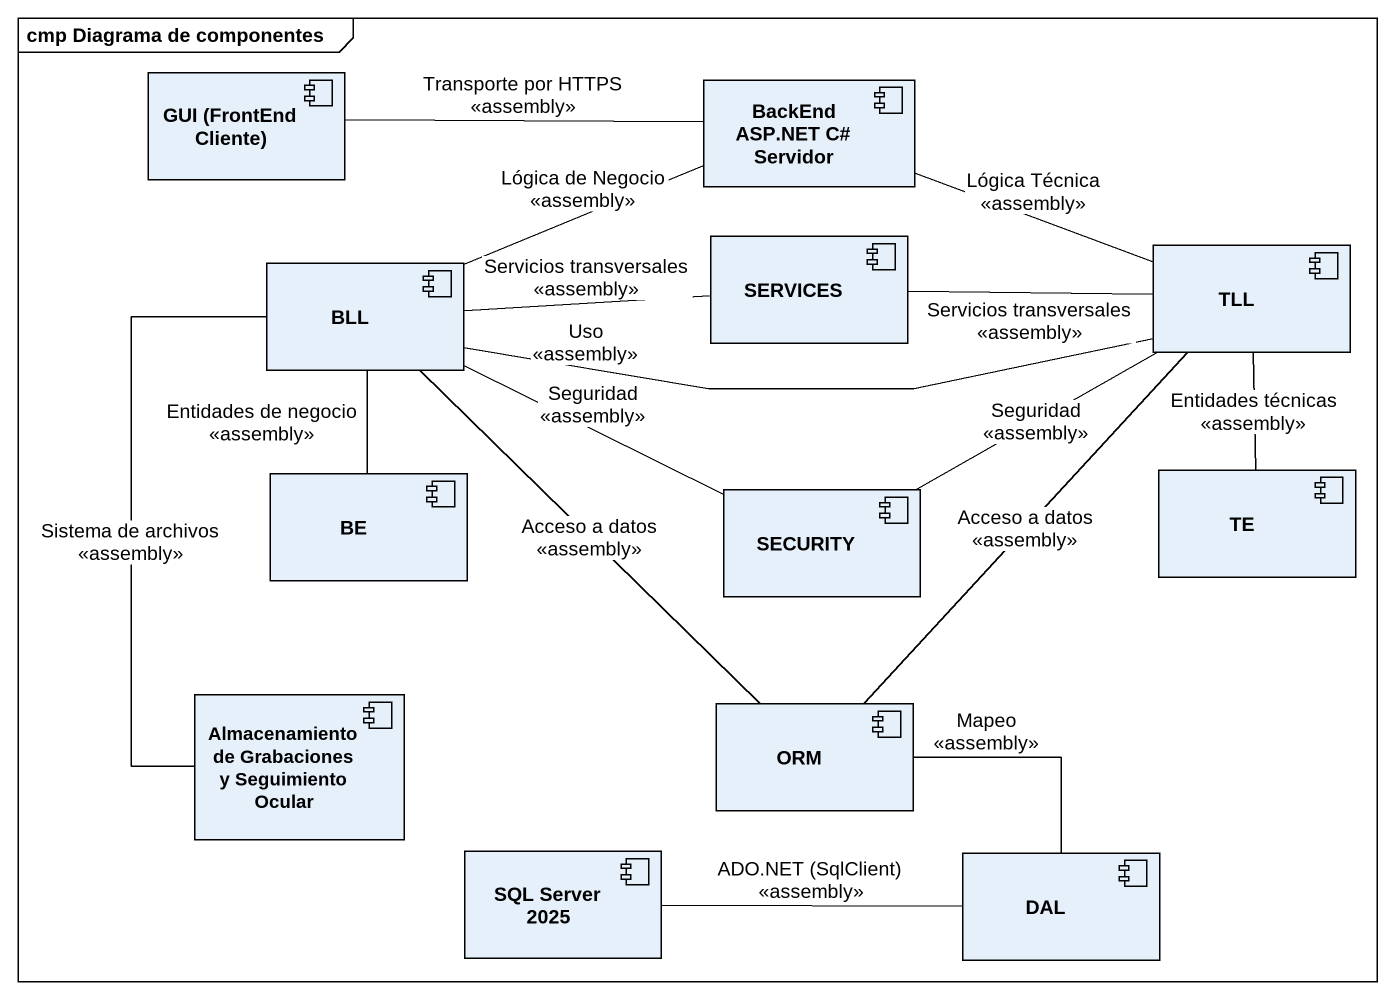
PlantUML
@startuml
mainframe cmp Diagrama de componentes
component "GUI (FrontEnd Cliente)" as GUI_FrontEnd_Cliente
component "BackEnd ASP.NET C# Servidor" as BackEnd_ASP_NET_C_Servidor
component BLL
component SERVICES
component TLL
component BE
component TE
component SECURITY
component "Almacenamiento de Grabaciones y Seguimiento Ocular" as Almacenamiento_de
component ORM
component "SQL Server 2025" as SQL_Server_2025
component DAL
GUI_FrontEnd_Cliente -right- BackEnd_ASP_NET_C_Servidor : Transporte por HTTPS\n<<assembly>>
BackEnd_ASP_NET_C_Servidor -left- BLL : Lógica de Negocio\n<<assembly>>
BackEnd_ASP_NET_C_Servidor -right- TLL : Lógica Técnica\n<<assembly>>
BLL -right- SERVICES : Servicios transversales\n<<assembly>>
BLL -right- TLL : Uso\n<<assembly>>
BLL -- BE : Entidades de negocio\n<<assembly>>
BLL -right- SECURITY : Seguridad\n<<assembly>>
BLL -- Almacenamiento_de : Sistema de archivos\n<<assembly>>
BLL -- ORM : Acceso a datos\n<<assembly>>
TLL -left- SERVICES : Servicios transversales\n<<assembly>>
TLL -- TE : Entidades técnicas\n<<assembly>>
TLL -left- SECURITY : Seguridad\n<<assembly>>
TLL -- ORM : Acceso a datos\n<<assembly>>
ORM -- DAL : Mapeo\n<<assembly>>
DAL -left- SQL_Server_2025 : ADO.NET (SqlClient)\n<<assembly>>
@enduml
